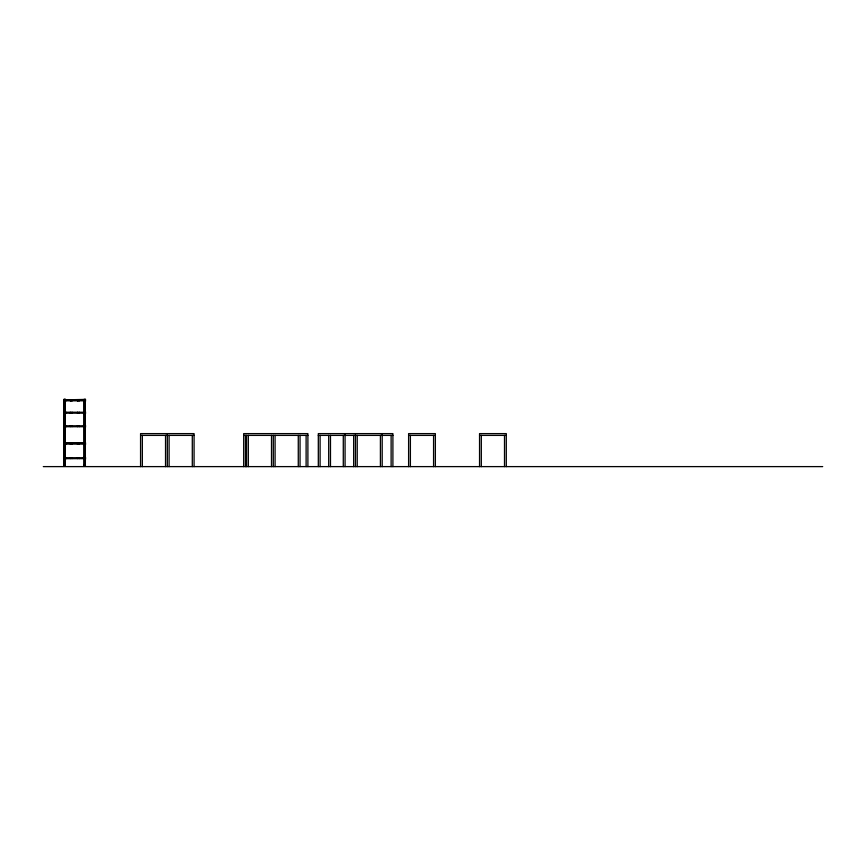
<?xml version="1.0" encoding="UTF-8"?>
<svg xmlns="http://www.w3.org/2000/svg" width="866" height="866" viewBox="0 0 866 866"><rect width="100%" height="100%" fill="white"/><g stroke="black" fill="none" stroke-linecap="round" stroke-linejoin="round"><path stroke-width="1.3" d="M65.123 459.088L65.123 457.302M65.123 444.539L65.123 442.753M65.123 427.144L65.123 425.358M65.123 413.602L65.123 411.815M65.123 401.229L65.123 399.442L65.026 465.161M63.976 399.886L84.37 399.442L84.37 401.229M70.287 400.741L72.105 400.741M77.42 400.741L79.239 400.741M70.287 413.114L70.308 412.205M77.42 413.114L77.442 412.205M70.287 426.657L70.308 425.747M77.42 426.657L77.442 425.747M79.228 443.143L79.228 444.031L77.453 444.02M70.287 458.59L70.308 457.692M77.42 458.59L77.442 457.692M65.361 399.442L65.242 465.161L63.954 465.161L63.965 399.388L65.459 399.442M63.911 399.843L84.478 399.865M63.965 400.806L84.478 400.806M65.459 401.229L63.997 401.229L63.997 399.442M84.034 401.229L85.507 401.229L85.528 399.442L84.034 399.442L84.11 465.161M65.459 411.815L63.997 411.815L63.997 413.602L65.459 413.602M84.034 411.815L85.507 411.815L85.507 413.602L84.034 413.602M63.911 412.216L84.478 412.259L84.37 413.602M63.965 413.179L84.478 413.158M65.459 425.358L63.997 425.358L63.997 427.144L65.459 427.144M84.034 425.358L85.507 425.358L85.507 427.144L84.034 427.144M63.965 426.721L84.478 426.721M140.563 435.392L194.071 435.392M243.682 435.392L307.895 435.392M318.309 435.392L392.904 435.392M408.611 435.392L435.36 435.392M479.548 435.392L506.296 435.392M65.459 442.753L63.997 442.753L63.997 444.539L65.459 444.539M84.034 442.753L85.507 442.753L85.507 444.539L84.034 444.539M63.911 443.154L84.478 443.197L84.37 444.539M65.166 443.143L84.348 443.143M72.094 443.143L72.094 444.031L70.308 444.031L70.308 443.143M63.965 444.117L84.478 444.085M65.459 457.302L63.997 457.302L63.997 459.088L65.459 459.088M84.034 457.302L85.507 457.302L85.528 459.088L84.034 459.088M63.965 458.666L84.478 458.634M63.976 464.934L65.286 464.934M84.034 464.934L85.333 464.934M84.034 465.161L85.366 465.161L85.355 399.388M63.922 465.388L64.982 465.388L64.95 466.276M63.792 466.276L65.123 466.276M84.197 466.276L85.528 466.276M43.3 466.612L822.7 466.612M79.239 413.114L79.228 412.205M72.073 413.082L72.094 412.205M79.239 426.657L79.228 425.747M72.073 426.624L72.094 425.747M63.911 425.769L84.478 425.801L84.37 427.144M79.239 458.59L79.228 457.692M72.073 458.569L72.094 457.692M63.911 457.703L84.478 457.746L84.37 459.088M506.296 466.612L506.296 433.617L479.548 433.617L479.548 466.612M504.51 435.392L504.51 466.612M481.323 435.392L481.323 466.612M435.36 466.612L435.36 433.617L408.611 433.617L408.611 466.612M433.574 435.392L433.574 466.612M410.387 435.392L410.387 466.612M392.904 466.612L392.904 433.617L318.309 433.617L318.309 466.612M391.118 435.392L391.118 466.612M382.198 433.617L382.198 466.612M380.412 435.392L380.412 466.612M357.225 435.392L357.225 466.612M355.439 433.617L355.439 466.612M353.664 435.392L353.664 466.612M345.069 433.617L345.069 466.612M343.282 435.392L343.282 466.612M330.476 435.392L330.476 466.612M328.69 435.392L328.69 466.612M320.095 435.392L320.095 466.612M307.895 466.612L307.895 433.617L243.682 433.617L243.682 466.612M306.109 435.392L306.109 466.612M300.047 435.392L300.047 466.612M298.272 435.392L298.272 466.612M275.085 435.392L275.085 466.612M273.299 435.392L273.299 466.612M271.513 435.392L271.513 466.612M248.326 435.392L248.326 466.612M246.539 435.392L246.539 466.612M245.468 435.392L245.468 466.612M194.071 466.612L194.071 433.617L140.563 433.617L140.563 466.612M192.295 435.392L192.295 466.612M169.108 435.392L169.108 466.612M167.322 433.617L167.322 466.612M165.536 435.392L165.536 466.612M142.349 435.392L142.349 466.612M85.388 466.276L85.388 465.388L84.338 465.388L84.37 466.276M85.182 399.442L85.182 401.229M85.182 411.815L85.182 413.602M85.182 425.358L85.182 427.144M85.182 442.753L85.182 444.539M85.182 457.302L85.182 459.088M85.084 399.388L85.084 465.161M85.041 465.388L85.041 466.276M84.608 465.388L84.608 466.276M84.294 399.388L84.283 465.161M83.926 399.886L83.926 400.785M83.926 412.259L83.926 413.158M83.926 425.801L83.926 426.7M83.926 443.197L83.926 444.085M83.926 457.746L83.926 458.634M83.472 399.865L83.472 400.806M83.472 412.238L83.472 413.179M83.472 425.78L83.472 426.721M83.472 443.165L83.472 444.117M83.472 457.713L83.472 458.666M79.228 399.832L79.228 400.72M77.442 399.832L77.442 400.72M77.442 443.143L77.442 444.031M72.094 399.832L72.094 400.72M70.308 399.832L70.308 400.72M66.022 399.865L66.022 400.806M66.022 412.238L66.022 413.179M66.022 425.78L66.022 426.721M66.022 443.165L66.022 444.117M66.022 457.713L66.022 458.666M65.589 399.886L65.589 400.785M65.589 412.259L65.589 413.158M65.589 425.801L65.589 426.7M65.589 443.197L65.589 444.085M65.589 457.746L65.589 458.634M65.21 399.388L65.21 465.161M64.376 399.388L64.376 465.161M64.225 399.388L64.225 465.161M64.203 465.388L64.279 466.276M63.954 465.388L63.922 466.276M64.701 466.276L64.701 465.388L64.625 466.276"/></g></svg>
